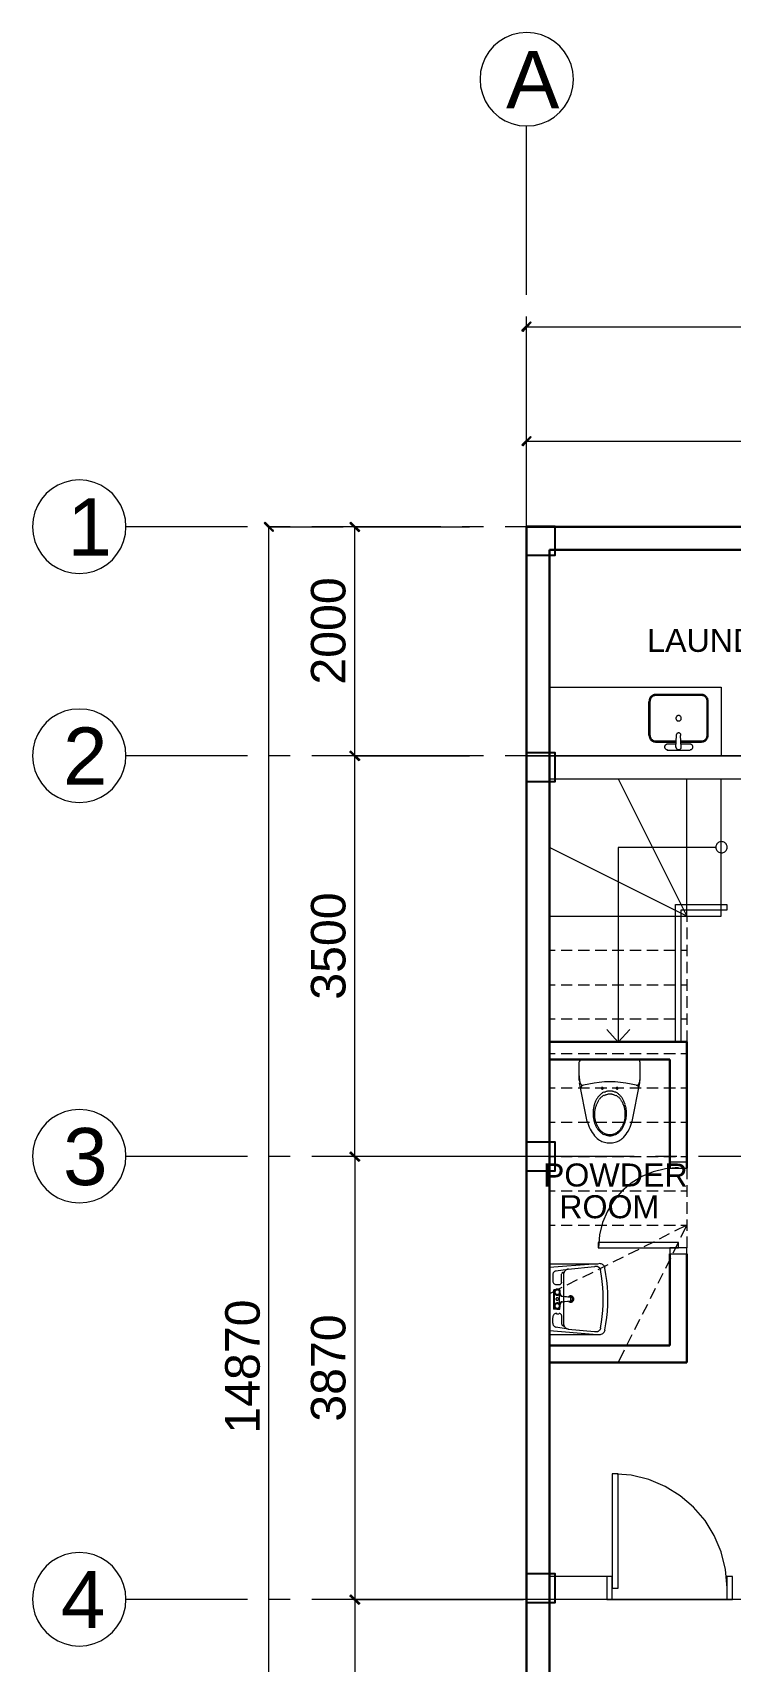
# Model space of a CAD drawing. Header units: millimetres. Extents: x -5837 to 14055, y -7034 to 19184.
# Drawn here: x -4314 to 1781, y 4960 to 19184 of the extents above; entities that cross this region are included whole.
import ezdxf

# ---------------------------------------------------------------- set-up
doc = ezdxf.new("R2010")
doc.units = ezdxf.units.MM
for name, color, linetype in [('ARCH-FILL', 8, 'Continuous'), ('ARCH-LINES', 7, 'Continuous'), ('ARCH-TEXT', 7, 'Continuous'), ('COLUMN', 1, 'Continuous')]:
    doc.layers.add(name, color=color, linetype=linetype)
doc.styles.add('Arial', font='arial.ttf')

msp = doc.modelspace()

# ---------------------------------------------------------------- hatches: boundary and pattern name
at = {"layer": 'ARCH-FILL', "true_color": 0x767676}
h = msp.add_hatch(color=7, dxfattribs=at)
h.dxf.hatch_style = 1
h.paths.add_polyline_path([(41, 16651), (35, 16658), (-32, 16575), (41, 16651), (-32, 16575), (-41, 16585), (35, 16658)])
h = msp.add_hatch(color=7, dxfattribs=at)
h.dxf.hatch_style = 1
h.paths.add_polyline_path([(41, 15652), (35, 15658), (-32, 15575), (41, 15652), (-32, 15575), (-41, 15585), (35, 15658)])
h = msp.add_hatch(color=7, dxfattribs=at)
h.dxf.hatch_style = 1
h.paths.add_polyline_path([(-2216, 14826), (-2209, 14833), (-2292, 14899), (-2216, 14826), (-2292, 14899), (-2282, 14909), (-2209, 14833)])
h = msp.add_hatch(color=7, dxfattribs=at)
h.dxf.hatch_style = 1
h.paths.add_polyline_path([(-1466, 14826), (-1457, 14833), (-1543, 14899), (-1466, 14826), (-1543, 14899), (-1533, 14909), (-1457, 14833)])
h = msp.add_hatch(color=7, dxfattribs=at)
h.dxf.hatch_style = 1
h.paths.add_polyline_path([(-1466, 12827), (-1457, 12833), (-1543, 12903), (-1466, 12827), (-1543, 12903), (-1533, 12909), (-1457, 12833)])
h = msp.add_hatch(color=7, dxfattribs=at)
h.dxf.hatch_style = 1
h.paths.add_polyline_path([(-1533, 12909), (-1543, 12903), (-1457, 12833), (-1533, 12909), (-1457, 12833), (-1466, 12827), (-1543, 12903)])
h = msp.add_hatch(color=7, dxfattribs=at)
h.dxf.hatch_style = 1
h.paths.add_polyline_path([(-1533, 9411), (-1543, 9402), (-1457, 9335), (-1533, 9411), (-1457, 9335), (-1466, 9329), (-1543, 9402)])
h = msp.add_hatch(color=7, dxfattribs=at)
h.dxf.hatch_style = 1
h.paths.add_polyline_path([(-1466, 9329), (-1457, 9335), (-1543, 9402), (-1466, 9329), (-1543, 9402), (-1533, 9411), (-1457, 9335)])
h = msp.add_hatch(color=7, dxfattribs=at)
h.dxf.hatch_style = 1
h.paths.add_polyline_path([(-1533, 5542), (-1543, 5532), (-1457, 5466), (-1533, 5542), (-1457, 5466), (-1466, 5459), (-1543, 5532)])
h = msp.add_hatch(color=7, dxfattribs=at)
h.dxf.hatch_style = 1
h.paths.add_polyline_path([(-1466, 5459), (-1457, 5466), (-1543, 5532), (-1466, 5459), (-1543, 5532), (-1533, 5542), (-1457, 5466)])

# ---------------------------------------------------------------- linework, layer by layer
at = {"layer": 'ARCH-LINES', "lineweight": 5}
for points in [[(2, 19184), (-65, 19179), (-127, 19164), (-186, 19139), (-239, 19106), (-287, 19065), (-328, 19017), (-361, 18964), (-385, 18905), (-401, 18843), (-406, 18776)], [(409, 18776), (404, 18843), (389, 18905), (364, 18964), (331, 19017), (290, 19065), (242, 19106), (189, 19139), (131, 19164), (68, 19179), (2, 19184)], [(-406, 18776), (-401, 18710), (-385, 18648), (-361, 18589), (-328, 18536), (-287, 18488), (-239, 18447), (-186, 18414), (-127, 18389), (-65, 18374), (2, 18369)], [(2, 18369), (68, 18374), (131, 18389), (189, 18414), (242, 18447), (290, 18488), (331, 18536), (364, 18589), (389, 18648), (404, 18710), (409, 18776)], [(0, 17839), (0, 18365)], [(0, 16893), (0, 18035)], [(0, 16518), (0, 16705)], [(0, 15204), (0, 16328)], [(-3906, 15277), (-3972, 15272), (-4035, 15256), (-4093, 15231), (-4147, 15198), (-4194, 15158), (-4235, 15110), (-4268, 15057), (-4293, 14998), (-4308, 14935), (-4314, 14869)], [(-3498, 14869), (-3503, 14935), (-3519, 14998), (-3543, 15057), (-3577, 15110), (-3617, 15158), (-3665, 15198), (-3718, 15231), (-3777, 15256), (-3840, 15272), (-3906, 15277)], [(0, 14829), (0, 15017)], [(-4314, 14869), (-4308, 14803), (-4293, 14740), (-4268, 14682), (-4235, 14628), (-4194, 14581), (-4147, 14540), (-4093, 14507), (-4035, 14482), (-3972, 14467), (-3906, 14461)], [(-3906, 14461), (-3840, 14467), (-3777, 14482), (-3718, 14507), (-3665, 14540), (-3617, 14581), (-3577, 14628), (-3543, 14682), (-3519, 14740), (-3503, 14803), (-3498, 14869)], [(-2971, 14868), (-3501, 14868)], [(-2438, 14868), (-3501, 14868)], [(-2063, 14868), (-2250, 14868)], [(-749, 14868), (-1876, 14868)], [(-375, 14868), (-562, 14868)], [(940, 14868), (-187, 14868)], [(1314, 14868), (1127, 14868)], [(2625, 14868), (1501, 14868)], [(0, 13519), (0, 14642)], [(-3906, 13277), (-3972, 13272), (-4035, 13257), (-4093, 13232), (-4147, 13199), (-4194, 13158), (-4235, 13110), (-4268, 13057), (-4293, 12998), (-4308, 12936), (-4314, 12869)], [(-3498, 12869), (-3503, 12936), (-3519, 12998), (-3543, 13057), (-3577, 13110), (-3617, 13158), (-3665, 13199), (-3718, 13232), (-3777, 13257), (-3840, 13272), (-3906, 13277)], [(0, 13141), (0, 13331)], [(0, 11830), (0, 12954)], [(-4314, 12869), (-4308, 12803), (-4293, 12741), (-4268, 12682), (-4235, 12629), (-4194, 12581), (-4147, 12540), (-4093, 12507), (-4035, 12482), (-3972, 12467), (-3906, 12462)], [(-3906, 12462), (-3840, 12467), (-3777, 12482), (-3718, 12507), (-3665, 12540), (-3617, 12581), (-3577, 12629), (-3543, 12682), (-3519, 12741), (-3503, 12803), (-3498, 12869)], [(-2438, 12868), (-3501, 12868)], [(-2971, 12868), (-3501, 12868)], [(-2063, 12868), (-2250, 12868)], [(-749, 12868), (-1876, 12868)], [(-375, 12868), (-562, 12868)], [(940, 12868), (-187, 12868)], [(0, 5501), (0, 12868), (5152, 12868), (5152, 5501), (0, 5501)], [(200, 12868), (3003, 12868)], [(1314, 12868), (1127, 12868)], [(2625, 12868), (1501, 12868)], [(200, 12668), (3003, 12668)], [(1651, 12068), (800, 12068)], [(800, 12068), (800, 10370)], [(0, 11455), (0, 11643)], [(0, 10144), (0, 11268)], [(0, 9767), (0, 9957)], [(-3906, 9779), (-3972, 9774), (-4035, 9759), (-4093, 9734), (-4147, 9701), (-4194, 9660), (-4235, 9612), (-4268, 9559), (-4293, 9500), (-4308, 9438), (-4314, 9372)], [(-3498, 9372), (-3503, 9438), (-3519, 9500), (-3543, 9559), (-3577, 9612), (-3617, 9660), (-3665, 9701), (-3718, 9734), (-3777, 9759), (-3840, 9774), (-3906, 9779)], [(0, 8456), (0, 9579)], [(-4314, 9372), (-4308, 9305), (-4293, 9243), (-4268, 9184), (-4235, 9131), (-4194, 9083), (-4147, 9042), (-4093, 9009), (-4035, 8984), (-3972, 8969), (-3906, 8964)], [(-3906, 8964), (-3840, 8969), (-3777, 8984), (-3718, 9009), (-3665, 9042), (-3617, 9083), (-3577, 9131), (-3543, 9184), (-3519, 9243), (-3503, 9305), (-3498, 9372)], [(-2438, 9370), (-3501, 9370)], [(-2971, 9370), (-3501, 9370)], [(-2063, 9370), (-2250, 9370)], [(-749, 9370), (-1876, 9370)], [(-375, 9370), (-562, 9370)], [(940, 9370), (-187, 9370)], [(1314, 9370), (1127, 9370)], [(2625, 9370), (1501, 9370)], [(0, 8081), (0, 8269)], [(0, 6770), (0, 7894)], [(0, 6393), (0, 6583)], [(0, 5082), (0, 6205)], [(-3906, 5910), (-3972, 5905), (-4035, 5889), (-4093, 5865), (-4147, 5832), (-4194, 5791), (-4235, 5743), (-4268, 5690), (-4293, 5631), (-4308, 5568), (-4314, 5502)], [(-3498, 5502), (-3503, 5568), (-3519, 5631), (-3543, 5690), (-3577, 5743), (-3617, 5791), (-3665, 5832), (-3718, 5865), (-3777, 5889), (-3840, 5905), (-3906, 5910)], [(701, 5701), (200, 5701)], [(-4314, 5502), (-4308, 5436), (-4293, 5373), (-4268, 5315), (-4235, 5261), (-4194, 5214), (-4147, 5173), (-4093, 5140), (-4035, 5115), (-3972, 5100), (-3906, 5094)], [(-3906, 5094), (-3840, 5100), (-3777, 5115), (-3718, 5140), (-3665, 5173), (-3617, 5214), (-3577, 5261), (-3543, 5315), (-3519, 5373), (-3503, 5436), (-3498, 5502)], [(-2438, 5501), (-3501, 5501)], [(-2971, 5501), (-3501, 5501)], [(-2063, 5501), (-2250, 5501)], [(-749, 5501), (-1876, 5501)], [(-375, 5501), (-562, 5501)], [(940, 5501), (-187, 5501)], [(701, 5501), (200, 5501)], [(749, 5501), (1749, 5501)], [(1314, 5501), (1127, 5501)], [(2625, 5501), (1501, 5501)]]:
    msp.add_lwpolyline(points, dxfattribs=at)
at = {"layer": 'ARCH-LINES', "lineweight": 5, "true_color": 0x767676}
for points in [[(-41, 16585), (35, 16658)], [(35, 16658), (-32, 16575)], [(35, 16658), (-32, 16575)], [(-32, 16575), (41, 16651)], [(41, 16651), (35, 16658)], [(-32, 16575), (-41, 16585)], [(0, 15693), (0, 16616)], [(0, 16616), (10300, 16616)], [(-41, 15585), (35, 15658)], [(35, 15658), (-32, 15575)], [(35, 15658), (-32, 15575)], [(-32, 15575), (41, 15652)], [(41, 15652), (35, 15658)], [(-32, 15575), (-41, 15585)], [(0, 14893), (0, 15617)], [(0, 15617), (5152, 15617)], [(-2292, 14899), (-2282, 14909)], [(-2209, 14833), (-2292, 14899)], [(-2292, 14899), (-2216, 14826)], [(-2209, 14833), (-2292, 14899)], [(-2282, 14909), (-2209, 14833)], [(-2250, 0), (-2250, 14868)], [(-2250, 14868), (-1600, 14868)], [(-2216, 14826), (-2209, 14833)], [(-1543, 14899), (-1533, 14909)], [(-1457, 14833), (-1543, 14899)], [(-1543, 14899), (-1466, 14826)], [(-1457, 14833), (-1543, 14899)], [(-1533, 14909), (-1457, 14833)], [(-1498, 12868), (-1498, 14868)], [(-1498, 14868), (-498, 14868)], [(-1466, 14826), (-1457, 14833)], [(-1543, 12903), (-1533, 12909)], [(-1533, 12909), (-1543, 12903)], [(-1457, 12833), (-1543, 12903)], [(-1543, 12903), (-1466, 12827)], [(-1457, 12833), (-1543, 12903)], [(-1543, 12903), (-1457, 12833)], [(-1543, 12903), (-1457, 12833)], [(-1466, 12827), (-1543, 12903)], [(-1533, 12909), (-1457, 12833)], [(-1457, 12833), (-1533, 12909)], [(-1498, 9370), (-1498, 12868)], [(-1498, 12868), (-498, 12868)], [(-498, 12868), (-1498, 12868)], [(-1466, 12827), (-1457, 12833)], [(-1457, 12833), (-1466, 12827)], [(-1533, 9411), (-1543, 9402)], [(-1543, 9402), (-1533, 9411)], [(-1543, 9402), (-1457, 9335)], [(-1543, 9402), (-1457, 9335)], [(-1466, 9329), (-1543, 9402)], [(-1457, 9335), (-1543, 9402)], [(-1543, 9402), (-1466, 9329)], [(-1457, 9335), (-1543, 9402)], [(-1457, 9335), (-1533, 9411)], [(-1533, 9411), (-1457, 9335)], [(-25, 9370), (-1498, 9370)], [(-25, 9370), (-1498, 9370)], [(-1498, 9370), (-1498, 5501)], [(-1457, 9335), (-1466, 9329)], [(-1466, 9329), (-1457, 9335)], [(-1533, 5542), (-1543, 5532)], [(-1543, 5532), (-1533, 5542)], [(-1543, 5532), (-1457, 5466)], [(-1543, 5532), (-1457, 5466)], [(-1466, 5459), (-1543, 5532)], [(-1457, 5466), (-1543, 5532)], [(-1543, 5532), (-1466, 5459)], [(-1457, 5466), (-1543, 5532)], [(-1457, 5466), (-1533, 5542)], [(-1533, 5542), (-1457, 5466)], [(-1498, 5501), (-25, 5501)], [(-25, 5501), (-1498, 5501)], [(-1498, 5501), (-1498, 3000)], [(-1457, 5466), (-1466, 5459)], [(-1466, 5459), (-1457, 5466)]]:
    msp.add_lwpolyline(points, dxfattribs=at)
at = {"layer": 'ARCH-LINES', "lineweight": 18}
for points in [[(0, 13058), (0, 14868)], [(0, 14868), (774, 14868)], [(1025, 14868), (1276, 14868)], [(1527, 14868), (1774, 14868)], [(200, 13468), (1701, 13468), (1701, 12868), (200, 12868), (200, 13468)], [(0, 12557), (0, 12808)], [(0, 12058), (0, 12309)], [(1703, 12119), (1695, 12118), (1687, 12116), (1680, 12113), (1674, 12109), (1668, 12104), (1663, 12099), (1659, 12092), (1656, 12085), (1654, 12078), (1654, 12070)], [(1752, 12070), (1751, 12078), (1750, 12085), (1747, 12092), (1743, 12099), (1738, 12104), (1732, 12109), (1726, 12113), (1718, 12116), (1711, 12118), (1703, 12119)], [(1654, 12070), (1654, 12062), (1656, 12054), (1659, 12047), (1663, 12041), (1668, 12035), (1674, 12030), (1680, 12026), (1687, 12023), (1695, 12021), (1703, 12020)], [(1703, 12020), (1711, 12021), (1718, 12023), (1726, 12026), (1732, 12030), (1738, 12035), (1743, 12041), (1747, 12047), (1750, 12054), (1751, 12062), (1752, 12070)], [(0, 10557), (0, 11808)], [(1301, 10370), (1301, 11570)], [(1301, 11570), (1749, 11570)], [(1749, 11570), (1749, 11519)], [(1749, 11519), (1349, 11519)], [(1349, 11519), (1349, 10370)], [(800, 10367), (701, 10478)], [(901, 10478), (800, 10367)], [(0, 10059), (0, 10310)], [(0, 9557), (0, 9808)], [(0, 8059), (0, 9310)], [(1400, 9319), (1251, 9319), (1251, 9268), (1400, 9268), (1400, 9319)], [(1327, 8618), (625, 8618), (625, 8570), (1327, 8570), (1327, 8618)], [(1400, 8570), (1251, 8570), (1251, 8519), (1400, 8519), (1400, 8570)], [(0, 7561), (0, 7808)], [(0, 7059), (0, 7310)], [(0, 5561), (0, 6808)], [(800, 6599), (749, 6599), (749, 5599), (800, 5599), (800, 6599)], [(749, 5501), (749, 5701), (701, 5701), (701, 5501), (749, 5501)], [(1800, 5501), (1800, 5701), (1749, 5701), (1749, 5501), (1800, 5501)], [(0, 5060), (0, 5310)]]:
    msp.add_lwpolyline(points, dxfattribs=at)
at = {"layer": 'ARCH-LINES', "lineweight": 30}
for points in [[(0, 14868), (0, 0), (10300, 0), (10300, 14868), (0, 14868)], [(200, 0), (200, 14668)], [(200, 14668), (5050, 14668)], [(1400, 10370), (200, 10370)], [(1400, 9268), (1400, 10370)], [(1251, 10217), (200, 10217)], [(1251, 9265), (1251, 10217)], [(1251, 7719), (1251, 8519)], [(1400, 7570), (1400, 8519)], [(1251, 7719), (200, 7719)], [(200, 7570), (1400, 7570)]]:
    msp.add_lwpolyline(points, dxfattribs=at)
at = {"layer": 'ARCH-LINES', "lineweight": 9}
for points in [[(1087, 13387), (1084, 13384), (1081, 13380), (1078, 13376), (1076, 13372), (1074, 13368), (1073, 13364), (1071, 13359), (1070, 13355), (1070, 13350), (1070, 13346)], [(1094, 13380), (1091, 13377), (1089, 13374), (1086, 13371), (1085, 13368), (1083, 13364), (1082, 13361), (1081, 13357), (1080, 13353), (1079, 13349), (1079, 13346)], [(1128, 13404), (1124, 13404), (1119, 13404), (1115, 13403), (1110, 13401), (1106, 13400), (1102, 13398), (1098, 13396), (1094, 13393), (1090, 13390), (1087, 13387)], [(1128, 13395), (1125, 13395), (1121, 13394), (1117, 13393), (1113, 13392), (1110, 13391), (1106, 13389), (1103, 13388), (1100, 13385), (1096, 13383), (1094, 13380)], [(1527, 13404), (1127, 13404)], [(1527, 13395), (1127, 13395)], [(1570, 13387), (1566, 13390), (1563, 13393), (1559, 13396), (1555, 13398), (1551, 13400), (1547, 13401), (1542, 13403), (1538, 13404), (1533, 13404), (1528, 13404)], [(1563, 13380), (1560, 13383), (1557, 13385), (1554, 13388), (1551, 13389), (1547, 13391), (1544, 13392), (1540, 13393), (1536, 13394), (1532, 13395), (1528, 13395)], [(1578, 13346), (1577, 13349), (1577, 13353), (1576, 13357), (1575, 13361), (1574, 13364), (1572, 13368), (1570, 13371), (1568, 13374), (1566, 13377), (1563, 13380)], [(1587, 13346), (1587, 13350), (1586, 13355), (1585, 13359), (1584, 13364), (1583, 13368), (1581, 13372), (1578, 13376), (1576, 13380), (1573, 13384), (1570, 13387)], [(1067, 13046), (1067, 13344)], [(1076, 13344), (1076, 13046)], [(1578, 13046), (1578, 13344)], [(1587, 13046), (1587, 13344)], [(1328, 13220), (1325, 13220), (1321, 13219), (1317, 13218), (1314, 13216), (1312, 13213), (1309, 13210), (1307, 13207), (1306, 13204), (1305, 13200), (1305, 13196)], [(1305, 13196), (1305, 13193), (1306, 13189), (1307, 13185), (1309, 13182), (1312, 13180), (1314, 13177), (1317, 13175), (1321, 13174), (1325, 13173), (1328, 13173)], [(1352, 13196), (1352, 13200), (1351, 13204), (1350, 13207), (1348, 13210), (1345, 13213), (1342, 13216), (1339, 13218), (1336, 13219), (1332, 13220), (1328, 13220)], [(1328, 13173), (1332, 13173), (1336, 13174), (1339, 13175), (1342, 13177), (1345, 13180), (1348, 13182), (1350, 13185), (1351, 13189), (1352, 13193), (1352, 13196)], [(1070, 13047), (1070, 13043), (1070, 13038), (1071, 13033), (1073, 13029), (1074, 13025), (1076, 13021), (1078, 13017), (1081, 13013), (1084, 13009), (1087, 13006)], [(1079, 13047), (1079, 13043), (1080, 13039), (1081, 13036), (1082, 13032), (1083, 13028), (1085, 13025), (1086, 13022), (1089, 13018), (1091, 13015), (1094, 13012)], [(1087, 13006), (1090, 13003), (1094, 13000), (1098, 12997), (1102, 12995), (1106, 12993), (1110, 12991), (1115, 12990), (1119, 12989), (1124, 12989), (1128, 12988)], [(1094, 13012), (1096, 13010), (1100, 13007), (1103, 13005), (1106, 13003), (1110, 13002), (1113, 13000), (1117, 12999), (1121, 12999), (1125, 12998), (1128, 12998)], [(1305, 12995), (1127, 12995)], [(1305, 12985), (1127, 12985)], [(1230, 12969), (1226, 12969), (1222, 12968), (1219, 12967), (1216, 12965), (1213, 12962), (1211, 12960), (1209, 12957), (1207, 12953), (1206, 12949), (1206, 12946)], [(1206, 12946), (1206, 12942), (1207, 12938), (1209, 12935), (1211, 12932), (1213, 12929), (1216, 12926), (1219, 12924), (1222, 12923), (1226, 12922), (1230, 12922)], [(1305, 12969), (1228, 12969)], [(1308, 13046), (1301, 12944)], [(1305, 12946), (1305, 12942), (1306, 12938), (1307, 12935), (1309, 12932), (1312, 12929), (1314, 12926), (1317, 12924), (1321, 12923), (1325, 12922), (1328, 12922)], [(1328, 13068), (1325, 13068), (1322, 13067), (1319, 13066), (1316, 13064), (1314, 13062), (1312, 13059), (1310, 13057), (1309, 13054), (1308, 13051), (1308, 13047)], [(1349, 13047), (1349, 13051), (1348, 13054), (1347, 13057), (1345, 13059), (1343, 13062), (1341, 13064), (1338, 13066), (1335, 13067), (1332, 13068), (1328, 13068)], [(1328, 12922), (1332, 12922), (1336, 12923), (1339, 12924), (1342, 12926), (1345, 12929), (1348, 12932), (1350, 12935), (1351, 12938), (1352, 12942), (1352, 12946)], [(1352, 12944), (1346, 13046)], [(1527, 12995), (1349, 12995)], [(1527, 12985), (1349, 12985)], [(1428, 12969), (1352, 12969)], [(1454, 12946), (1453, 12949), (1453, 12953), (1451, 12957), (1449, 12960), (1447, 12962), (1444, 12965), (1441, 12967), (1437, 12968), (1434, 12969), (1430, 12969)], [(1430, 12922), (1434, 12922), (1437, 12923), (1441, 12924), (1444, 12926), (1447, 12929), (1449, 12932), (1451, 12935), (1453, 12938), (1453, 12942), (1454, 12946)], [(1528, 12998), (1532, 12998), (1536, 12999), (1540, 12999), (1544, 13000), (1547, 13002), (1551, 13003), (1554, 13005), (1557, 13007), (1560, 13010), (1563, 13012)], [(1528, 12988), (1533, 12989), (1538, 12989), (1542, 12990), (1547, 12991), (1551, 12993), (1555, 12995), (1559, 12997), (1563, 13000), (1566, 13003), (1570, 13006)], [(1563, 13012), (1566, 13015), (1568, 13018), (1570, 13022), (1572, 13025), (1574, 13028), (1575, 13032), (1576, 13036), (1577, 13039), (1577, 13043), (1578, 13047)], [(1570, 13006), (1573, 13009), (1576, 13013), (1578, 13017), (1581, 13021), (1583, 13025), (1584, 13029), (1585, 13033), (1586, 13038), (1587, 13043), (1587, 13047)], [(1228, 12919), (1428, 12919)], [(800, 12668), (1400, 11468)], [(1400, 11468), (1400, 12668)], [(1701, 11468), (1701, 12668)], [(1400, 11468), (200, 12068)], [(200, 11468), (1400, 11468)], [(1400, 11468), (1400, 11417)], [(1400, 11468), (1701, 11468)], [(1400, 11370), (1400, 11268)], [(200, 11170), (251, 11170)], [(302, 11170), (400, 11170)], [(451, 11170), (549, 11170)], [(600, 11170), (701, 11170)], [(749, 11170), (851, 11170)], [(901, 11170), (1000, 11170)], [(1051, 11170), (1149, 11170)], [(1200, 11170), (1301, 11170)], [(1349, 11170), (1400, 11170)], [(1400, 11217), (1400, 11119)], [(1400, 11068), (1400, 10970)], [(200, 10868), (251, 10868)], [(302, 10868), (400, 10868)], [(451, 10868), (549, 10868)], [(600, 10868), (701, 10868)], [(749, 10868), (851, 10868)], [(901, 10868), (1000, 10868)], [(1051, 10868), (1149, 10868)], [(1200, 10868), (1301, 10868)], [(1349, 10868), (1400, 10868)], [(1400, 10919), (1400, 10817)], [(1400, 10770), (1400, 10668)], [(200, 10570), (251, 10570)], [(302, 10570), (400, 10570)], [(451, 10570), (549, 10570)], [(600, 10570), (701, 10570)], [(749, 10570), (851, 10570)], [(901, 10570), (1000, 10570)], [(1051, 10570), (1149, 10570)], [(1200, 10570), (1301, 10570)], [(1349, 10570), (1400, 10570)], [(1400, 10617), (1400, 10519)], [(1400, 10468), (1400, 10370)], [(200, 10268), (251, 10268)], [(302, 10268), (400, 10268)], [(451, 10268), (549, 10268)], [(600, 10268), (701, 10268)], [(749, 10268), (851, 10268)], [(901, 10268), (1000, 10268)], [(1051, 10268), (1149, 10268)], [(1200, 10268), (1301, 10268)], [(1349, 10268), (1400, 10268)], [(1400, 10319), (1400, 10217)], [(1400, 10170), (1400, 10068)], [(200, 9970), (251, 9970)], [(302, 9970), (400, 9970)], [(451, 9970), (549, 9970)], [(600, 9970), (701, 9970)], [(749, 9970), (851, 9970)], [(901, 9970), (1000, 9970)], [(1051, 9970), (1149, 9970)], [(1200, 9970), (1301, 9970)], [(1349, 9970), (1400, 9970)], [(1400, 10018), (1400, 9919)], [(1400, 9868), (1400, 9770)], [(1400, 9719), (1400, 9618)], [(200, 9668), (251, 9668)], [(302, 9668), (400, 9668)], [(451, 9668), (549, 9668)], [(600, 9668), (701, 9668)], [(749, 9668), (851, 9668)], [(901, 9668), (1000, 9668)], [(1051, 9668), (1149, 9668)], [(1200, 9668), (1301, 9668)], [(1349, 9668), (1400, 9668)], [(1400, 9570), (1400, 9468)], [(1400, 9418), (1400, 9319)], [(200, 9370), (251, 9370)], [(302, 9370), (400, 9370)], [(451, 9370), (549, 9370)], [(600, 9370), (701, 9370)], [(1328, 9272), (1215, 9262), (1107, 9236), (1007, 9193), (915, 9137), (833, 9067), (764, 8985), (707, 8893), (664, 8793), (638, 8685), (628, 8572)], [(749, 9370), (851, 9370)], [(901, 9370), (1000, 9370)], [(1051, 9370), (1149, 9370)], [(1200, 9370), (1301, 9370)], [(1349, 9370), (1400, 9370)], [(1400, 9268), (1400, 9170)], [(1400, 9119), (1400, 9018)], [(200, 9068), (251, 9068)], [(302, 9068), (400, 9068)], [(451, 9068), (549, 9068)], [(600, 9068), (701, 9068)], [(749, 9068), (851, 9068)], [(901, 9068), (1000, 9068)], [(1051, 9068), (1149, 9068)], [(1200, 9068), (1301, 9068)], [(1349, 9068), (1400, 9068)], [(1400, 8970), (1400, 8868)], [(200, 8770), (251, 8770)], [(302, 8770), (400, 8770)], [(451, 8770), (549, 8770)], [(600, 8770), (701, 8770)], [(749, 8770), (851, 8770)], [(901, 8770), (1000, 8770)], [(1051, 8770), (1149, 8770)], [(1247, 8694), (1159, 8646)], [(1200, 8770), (1301, 8770)], [(1400, 8770), (1292, 8716)], [(1400, 8770), (1346, 8662)], [(1349, 8770), (1400, 8770)], [(1400, 8818), (1400, 8719)], [(981, 8557), (889, 8513)], [(1114, 8624), (1025, 8580)], [(1324, 8615), (1279, 8526)], [(1400, 8669), (1400, 8570)], [(711, 8424), (622, 8380)], [(844, 8491), (755, 8446)], [(1257, 8481), (1213, 8392)], [(1400, 8519), (1400, 8418)], [(441, 8291), (352, 8246)], [(578, 8357), (489, 8313)], [(1190, 8348), (1146, 8259)], [(1400, 8370), (1400, 8269)], [(308, 8224), (200, 8170)], [(1124, 8215), (1079, 8126)], [(1400, 8218), (1400, 8119)], [(1057, 8078), (1009, 7989)], [(1400, 8069), (1400, 7970)], [(987, 7945), (943, 7856)], [(1400, 7919), (1400, 7869)], [(920, 7811), (876, 7723)], [(854, 7678), (800, 7570)], [(1752, 5601), (1739, 5763), (1701, 5916), (1640, 6059), (1559, 6190), (1459, 6307), (1342, 6406), (1211, 6488), (1067, 6548), (913, 6586), (751, 6599)]]:
    msp.add_lwpolyline(points, dxfattribs=at)
at = {"layer": 'ARCH-LINES', "lineweight": 5, "true_color": 0x989898}
for points in [[(460, 10033), (460, 10195)], [(487, 10221), (483, 10220), (480, 10219), (476, 10218), (473, 10216), (470, 10214), (468, 10211), (466, 10208), (465, 10204), (464, 10201), (463, 10197)], [(486, 10217), (965, 10217)], [(990, 10197), (990, 10201), (989, 10204), (988, 10208), (986, 10211), (983, 10214), (981, 10216), (977, 10218), (974, 10219), (970, 10220), (967, 10221)], [(990, 10195), (990, 10033)], [(460, 10073), (460, 10066), (461, 10059), (461, 10052), (462, 10045), (463, 10038), (464, 10031), (465, 10025), (467, 10018), (469, 10011), (471, 10004)], [(463, 10035), (463, 10033), (464, 10031), (464, 10028), (464, 10026), (464, 10024), (464, 10022), (465, 10020), (465, 10018), (465, 10016), (466, 10013)], [(530, 9675), (463, 10011)], [(471, 10006), (472, 10003), (474, 10001), (476, 9998), (478, 9996), (480, 9995), (483, 9993), (486, 9993), (489, 9992), (492, 9992), (495, 9993)], [(488, 9990), (486, 9989), (484, 9987), (482, 9986), (480, 9983), (479, 9981), (477, 9979), (477, 9976), (476, 9973), (476, 9971), (476, 9968)], [(959, 9992), (913, 10002), (867, 10010), (821, 10016), (775, 10020), (728, 10021), (682, 10020), (636, 10016), (590, 10010), (544, 10002), (498, 9992)], [(662, 9973), (661, 9973), (659, 9973), (658, 9972), (657, 9972), (656, 9971), (655, 9970), (655, 9969), (654, 9968), (654, 9966), (654, 9965)], [(654, 9965), (654, 9964), (654, 9963), (655, 9961), (655, 9960), (656, 9960), (657, 9959), (658, 9958), (659, 9958), (661, 9957), (662, 9957)], [(670, 9965), (670, 9966), (669, 9968), (669, 9969), (668, 9970), (667, 9971), (666, 9972), (665, 9972), (664, 9973), (663, 9973), (662, 9973)], [(662, 9957), (663, 9957), (664, 9958), (665, 9958), (666, 9959), (667, 9960), (668, 9960), (669, 9961), (669, 9963), (670, 9964), (670, 9965)], [(792, 9973), (791, 9973), (789, 9973), (788, 9972), (787, 9972), (786, 9971), (786, 9970), (785, 9969), (784, 9968), (784, 9966), (784, 9965)], [(784, 9965), (784, 9964), (784, 9963), (785, 9961), (786, 9960), (786, 9960), (787, 9959), (788, 9958), (789, 9958), (791, 9957), (792, 9957)], [(800, 9965), (800, 9966), (799, 9968), (799, 9969), (798, 9970), (798, 9971), (797, 9972), (796, 9972), (794, 9973), (793, 9973), (792, 9973)], [(792, 9957), (793, 9957), (794, 9958), (796, 9958), (797, 9959), (798, 9960), (798, 9960), (799, 9961), (799, 9963), (800, 9964), (800, 9965)], [(987, 10011), (920, 9675)], [(958, 9993), (961, 9992), (965, 9992), (968, 9993), (970, 9993), (973, 9995), (976, 9996), (978, 9998), (980, 10001), (982, 10003), (983, 10006)], [(977, 9968), (978, 9971), (978, 9973), (977, 9976), (976, 9979), (975, 9981), (974, 9983), (972, 9986), (970, 9987), (968, 9989), (965, 9990)], [(983, 10004), (985, 10011), (987, 10018), (989, 10025), (990, 10031), (991, 10038), (992, 10045), (993, 10052), (993, 10059), (993, 10066), (993, 10073)], [(988, 10013), (988, 10016), (989, 10018), (989, 10020), (989, 10022), (990, 10024), (990, 10026), (990, 10028), (990, 10031), (990, 10033), (990, 10035)], [(592, 9824), (590, 9817), (588, 9809), (587, 9801), (585, 9793), (584, 9786), (583, 9778), (582, 9770), (581, 9762), (581, 9754), (581, 9746)], [(624, 9886), (620, 9881), (616, 9875), (612, 9869), (609, 9863), (606, 9857), (603, 9851), (600, 9844), (597, 9838), (595, 9831), (593, 9825)], [(633, 9862), (630, 9857), (626, 9852), (623, 9847), (620, 9841), (617, 9836), (614, 9830), (611, 9824), (609, 9819), (607, 9813), (605, 9807)], [(673, 9931), (668, 9927), (662, 9924), (657, 9920), (651, 9916), (646, 9911), (642, 9907), (637, 9902), (632, 9897), (628, 9892), (624, 9887)], [(678, 9904), (672, 9901), (667, 9898), (662, 9894), (657, 9891), (653, 9887), (648, 9883), (644, 9879), (640, 9874), (636, 9869), (632, 9865)], [(728, 9941), (723, 9941), (718, 9941), (712, 9940), (707, 9939), (701, 9938), (696, 9936), (691, 9935), (686, 9932), (681, 9930), (676, 9928)], [(728, 9913), (723, 9913), (718, 9912), (713, 9912), (708, 9911), (703, 9910), (698, 9908), (693, 9907), (688, 9905), (683, 9903), (679, 9900)], [(781, 9928), (776, 9930), (771, 9932), (766, 9935), (761, 9936), (755, 9938), (750, 9939), (745, 9940), (739, 9941), (734, 9941), (728, 9941)], [(778, 9900), (774, 9903), (769, 9905), (764, 9907), (759, 9908), (754, 9910), (749, 9911), (744, 9912), (739, 9912), (734, 9913), (728, 9913)], [(825, 9865), (821, 9869), (817, 9874), (813, 9879), (809, 9883), (804, 9887), (799, 9891), (795, 9894), (790, 9898), (784, 9901), (779, 9904)], [(830, 9887), (826, 9892), (821, 9897), (817, 9902), (812, 9907), (807, 9911), (802, 9916), (797, 9920), (792, 9924), (786, 9927), (780, 9931)], [(852, 9807), (850, 9813), (848, 9819), (845, 9824), (843, 9830), (840, 9836), (837, 9841), (834, 9847), (831, 9852), (827, 9857), (824, 9862)], [(861, 9825), (859, 9831), (856, 9838), (854, 9844), (851, 9851), (848, 9857), (845, 9863), (841, 9869), (838, 9875), (834, 9881), (830, 9886)], [(873, 9746), (873, 9754), (872, 9762), (872, 9770), (871, 9778), (870, 9786), (869, 9793), (867, 9801), (865, 9809), (863, 9817), (861, 9824)], [(533, 9676), (537, 9659), (542, 9642), (548, 9625), (556, 9609), (564, 9593), (573, 9578), (584, 9563), (595, 9549), (607, 9536), (620, 9523)], [(581, 9746), (581, 9738), (581, 9730), (582, 9722), (583, 9715), (584, 9707), (585, 9699), (587, 9691), (588, 9683), (590, 9676), (592, 9668)], [(604, 9807), (602, 9800), (600, 9793), (599, 9786), (597, 9779), (596, 9772), (595, 9765), (595, 9758), (594, 9751), (594, 9744), (594, 9737)], [(594, 9737), (594, 9729), (594, 9722), (595, 9715), (595, 9708), (596, 9701), (597, 9694), (599, 9687), (600, 9680), (602, 9673), (604, 9666)], [(834, 9523), (847, 9536), (859, 9549), (870, 9563), (880, 9578), (890, 9593), (898, 9609), (905, 9625), (912, 9642), (917, 9659), (921, 9676)], [(863, 9737), (863, 9744), (863, 9751), (862, 9758), (862, 9765), (861, 9772), (859, 9779), (858, 9786), (857, 9793), (855, 9800), (853, 9807)], [(853, 9666), (855, 9673), (857, 9680), (858, 9687), (859, 9694), (861, 9701), (862, 9708), (862, 9715), (863, 9722), (863, 9729), (863, 9737)], [(861, 9668), (863, 9676), (865, 9683), (867, 9691), (869, 9699), (870, 9707), (871, 9715), (872, 9722), (872, 9730), (873, 9738), (873, 9746)], [(593, 9668), (595, 9661), (597, 9654), (600, 9648), (603, 9642), (606, 9635), (609, 9629), (612, 9623), (616, 9617), (620, 9612), (624, 9606)], [(605, 9670), (607, 9664), (609, 9658), (611, 9652), (614, 9646), (617, 9641), (620, 9635), (623, 9630), (626, 9625), (630, 9619), (633, 9614)], [(624, 9606), (628, 9600), (632, 9595), (637, 9590), (642, 9585), (646, 9581), (651, 9577), (657, 9573), (662, 9569), (668, 9565), (673, 9562)], [(632, 9612), (636, 9607), (640, 9602), (644, 9598), (648, 9594), (653, 9589), (657, 9586), (662, 9582), (667, 9578), (672, 9575), (678, 9572)], [(676, 9565), (681, 9562), (686, 9560), (691, 9558), (696, 9556), (701, 9554), (707, 9553), (712, 9552), (718, 9551), (723, 9551), (728, 9551)], [(679, 9573), (683, 9571), (688, 9568), (693, 9567), (698, 9565), (703, 9564), (708, 9562), (713, 9562), (718, 9561), (723, 9561), (728, 9560)], [(728, 9560), (734, 9561), (739, 9561), (744, 9562), (749, 9562), (754, 9564), (759, 9565), (764, 9567), (769, 9568), (774, 9571), (778, 9573)], [(728, 9551), (734, 9551), (739, 9551), (745, 9552), (750, 9553), (755, 9554), (761, 9556), (766, 9558), (771, 9560), (776, 9562), (781, 9565)], [(779, 9572), (784, 9575), (790, 9578), (795, 9582), (799, 9586), (804, 9589), (809, 9594), (813, 9598), (817, 9602), (821, 9607), (825, 9612)], [(780, 9562), (786, 9565), (792, 9569), (797, 9573), (802, 9577), (807, 9581), (812, 9585), (817, 9590), (821, 9595), (826, 9600), (830, 9606)], [(824, 9614), (827, 9619), (831, 9625), (834, 9630), (837, 9635), (840, 9641), (843, 9646), (845, 9652), (848, 9658), (850, 9664), (852, 9670)], [(830, 9606), (834, 9612), (838, 9617), (841, 9623), (845, 9629), (848, 9635), (851, 9642), (854, 9648), (856, 9654), (859, 9661), (861, 9668)], [(618, 9525), (628, 9518), (637, 9512), (648, 9506), (658, 9501), (669, 9497), (680, 9494), (692, 9491), (703, 9489), (715, 9488), (727, 9487)], [(727, 9487), (739, 9488), (751, 9489), (762, 9491), (774, 9494), (785, 9497), (796, 9501), (806, 9506), (816, 9512), (826, 9518), (836, 9525)], [(200, 8430), (200, 7815)], [(625, 8430), (200, 8430)], [(581, 8430), (200, 8399)], [(594, 8405), (365, 8383)], [(628, 8403), (625, 8405), (622, 8406), (619, 8407), (615, 8408), (612, 8408), (608, 8408), (605, 8408), (602, 8408), (598, 8407), (595, 8406)], [(649, 8376), (648, 8380), (647, 8383), (645, 8386), (644, 8389), (642, 8392), (639, 8394), (637, 8397), (634, 8399), (631, 8401), (628, 8403)], [(687, 8393), (685, 8401), (682, 8408), (677, 8414), (672, 8420), (666, 8424), (660, 8428), (653, 8431), (645, 8433), (637, 8434), (630, 8433)], [(684, 7855), (694, 7908), (701, 7962), (707, 8016), (710, 8070), (711, 8124), (710, 8178), (707, 8232), (701, 8286), (694, 8340), (684, 8393)], [(260, 8370), (255, 8369), (250, 8367), (245, 8364), (241, 8361), (238, 8358), (234, 8354), (232, 8349), (230, 8344), (229, 8339), (229, 8334)], [(229, 8332), (229, 8284)], [(229, 8286), (229, 8280), (230, 8274), (233, 8269), (236, 8264), (239, 8260), (243, 8257), (248, 8254), (254, 8251), (259, 8250), (265, 8250)], [(365, 8383), (257, 8367)], [(284, 8250), (288, 8250), (292, 8251), (295, 8252), (298, 8254), (301, 8256), (303, 8259), (305, 8262), (307, 8266), (308, 8269), (308, 8273)], [(305, 8272), (305, 8342)], [(322, 8357), (320, 8357), (318, 8357), (316, 8356), (314, 8355), (312, 8353), (311, 8352), (309, 8350), (309, 8348), (308, 8345), (308, 8343)], [(321, 8354), (327, 8354)], [(366, 8386), (359, 8384), (352, 8382), (346, 8378), (341, 8374), (336, 8369), (332, 8364), (328, 8358), (326, 8351), (324, 8344), (324, 8337)], [(324, 8335), (324, 7910)], [(646, 7872), (655, 7922), (661, 7972), (666, 8023), (669, 8073), (670, 8124), (669, 8175), (666, 8225), (661, 8276), (655, 8326), (646, 8376)], [(238, 8037), (238, 8205)], [(244, 8205), (238, 8205)], [(254, 8205), (238, 8205)], [(268, 8211), (264, 8211), (260, 8210), (256, 8208), (252, 8206), (249, 8204), (246, 8200), (244, 8197), (243, 8193), (242, 8189), (241, 8184)], [(241, 8184), (242, 8180), (243, 8176), (244, 8172), (246, 8169), (249, 8165), (252, 8163), (256, 8160), (260, 8159), (264, 8158), (268, 8157)], [(254, 8205), (244, 8205)], [(244, 8205), (244, 8199)], [(244, 8175), (245, 8176), (246, 8178), (247, 8180), (247, 8182), (248, 8184), (247, 8187), (247, 8189), (246, 8191), (245, 8193), (244, 8194)], [(244, 8078), (244, 8167)], [(268, 8205), (265, 8205), (262, 8204), (259, 8203), (256, 8201), (254, 8199), (252, 8197), (250, 8194), (249, 8191), (248, 8188), (248, 8184)], [(248, 8184), (248, 8181), (249, 8178), (250, 8175), (252, 8172), (254, 8170), (256, 8168), (259, 8166), (262, 8165), (265, 8164), (268, 8164)], [(268, 8135), (266, 8135), (265, 8135), (263, 8134), (262, 8133), (260, 8132), (259, 8131), (258, 8129), (258, 8128), (257, 8126), (257, 8124)], [(257, 8124), (257, 8122), (258, 8121), (258, 8119), (259, 8118), (260, 8116), (262, 8115), (263, 8114), (265, 8114), (266, 8113), (268, 8113)], [(258, 8209), (260, 8208), (262, 8207), (264, 8206), (266, 8205), (268, 8205), (270, 8205), (272, 8206), (274, 8207), (276, 8208), (278, 8209)], [(278, 8160), (276, 8161), (274, 8162), (272, 8163), (270, 8164), (268, 8164), (266, 8164), (264, 8163), (262, 8162), (260, 8161), (258, 8160)], [(263, 8250), (282, 8250)], [(295, 8184), (295, 8189), (294, 8193), (292, 8197), (290, 8200), (287, 8204), (284, 8206), (281, 8208), (277, 8210), (273, 8211), (268, 8211)], [(289, 8184), (289, 8188), (288, 8191), (287, 8194), (285, 8197), (283, 8199), (280, 8201), (278, 8203), (275, 8204), (272, 8205), (268, 8205)], [(268, 8157), (273, 8158), (277, 8159), (281, 8160), (284, 8163), (287, 8165), (290, 8169), (292, 8172), (294, 8176), (295, 8180), (295, 8184)], [(268, 8164), (272, 8164), (275, 8165), (278, 8166), (280, 8168), (283, 8170), (285, 8172), (287, 8175), (288, 8178), (289, 8181), (289, 8184)], [(279, 8124), (279, 8126), (279, 8128), (278, 8129), (277, 8131), (276, 8132), (275, 8133), (273, 8134), (272, 8135), (270, 8135), (268, 8135)], [(268, 8113), (270, 8113), (272, 8114), (273, 8114), (275, 8115), (276, 8116), (277, 8118), (278, 8119), (279, 8121), (279, 8122), (279, 8124)], [(292, 8205), (276, 8205)], [(289, 8205), (279, 8205)], [(289, 8205), (292, 8205)], [(289, 8199), (289, 8205)], [(293, 8194), (291, 8193), (290, 8191), (289, 8189), (289, 8187), (289, 8184), (289, 8182), (289, 8180), (290, 8178), (291, 8176), (293, 8175)], [(289, 8169), (290, 8166), (291, 8163), (292, 8160), (294, 8157), (296, 8155), (298, 8153), (301, 8151), (304, 8150), (307, 8149), (310, 8148)], [(289, 8078), (289, 8167)], [(292, 8205), (292, 8170)], [(295, 8172), (295, 8169), (296, 8165), (297, 8163), (298, 8160), (300, 8157), (302, 8155), (304, 8153), (307, 8151), (310, 8150), (313, 8149)], [(387, 8138), (308, 8145)], [(387, 8138), (330, 8145)], [(396, 8149), (393, 8150), (389, 8151), (386, 8151), (383, 8151), (380, 8151), (377, 8150), (374, 8148), (371, 8147), (369, 8145), (366, 8143)], [(401, 8138), (399, 8140), (397, 8141), (394, 8143), (392, 8144), (389, 8145), (386, 8145), (383, 8145), (380, 8144), (378, 8143), (375, 8142)], [(375, 8106), (378, 8105), (380, 8104), (383, 8104), (386, 8104), (389, 8104), (392, 8104), (394, 8105), (397, 8107), (399, 8109), (401, 8111)], [(386, 8108), (387, 8112), (387, 8115), (387, 8118), (387, 8121), (387, 8124), (387, 8127), (387, 8130), (387, 8134), (387, 8137), (386, 8140)], [(387, 8138), (387, 8138)], [(389, 8107), (390, 8111), (390, 8114), (390, 8117), (390, 8121), (390, 8124), (390, 8128), (390, 8131), (390, 8134), (390, 8138), (389, 8141)], [(413, 8124), (412, 8127), (412, 8131), (411, 8134), (410, 8137), (408, 8139), (406, 8142), (404, 8144), (401, 8146), (399, 8148), (396, 8149)], [(396, 8099), (399, 8101), (401, 8102), (404, 8104), (406, 8107), (408, 8109), (410, 8112), (411, 8115), (412, 8118), (412, 8121), (413, 8124)], [(401, 8111), (403, 8113), (405, 8116), (406, 8118), (406, 8121), (406, 8124), (406, 8127), (406, 8130), (405, 8133), (403, 8135), (401, 8138)], [(265, 7999), (259, 7998), (254, 7997), (248, 7995), (243, 7992), (239, 7988), (236, 7984), (233, 7979), (230, 7974), (229, 7968), (229, 7962)], [(238, 8037), (244, 8040)], [(254, 8037), (238, 8037)], [(268, 8091), (264, 8090), (260, 8089), (256, 8088), (252, 8086), (249, 8083), (246, 8080), (244, 8076), (243, 8072), (242, 8068), (241, 8064)], [(241, 8064), (242, 8059), (243, 8055), (244, 8051), (246, 8048), (249, 8045), (252, 8042), (256, 8040), (260, 8038), (264, 8037), (268, 8037)], [(244, 8054), (245, 8056), (246, 8058), (247, 8060), (247, 8062), (248, 8064), (247, 8066), (247, 8068), (246, 8070), (245, 8072), (244, 8074)], [(244, 8040), (244, 8046)], [(254, 8040), (244, 8040)], [(268, 8084), (265, 8084), (262, 8083), (259, 8082), (256, 8080), (254, 8078), (252, 8076), (250, 8073), (249, 8070), (248, 8067), (248, 8064)], [(248, 8064), (248, 8060), (249, 8057), (250, 8054), (252, 8052), (254, 8049), (256, 8047), (259, 8046), (262, 8044), (265, 8043), (268, 8043)], [(258, 8089), (260, 8087), (262, 8086), (264, 8085), (266, 8085), (268, 8084), (270, 8085), (272, 8085), (274, 8086), (276, 8087), (278, 8089)], [(278, 8039), (276, 8041), (274, 8042), (272, 8043), (270, 8043), (268, 8043), (266, 8043), (264, 8043), (262, 8042), (260, 8041), (258, 8039)], [(263, 7996), (282, 7996)], [(295, 8064), (295, 8068), (294, 8072), (292, 8076), (290, 8080), (287, 8083), (284, 8086), (281, 8088), (277, 8089), (273, 8090), (268, 8091)], [(289, 8064), (289, 8067), (288, 8070), (287, 8073), (285, 8076), (283, 8078), (280, 8080), (278, 8082), (275, 8083), (272, 8084), (268, 8084)], [(268, 8037), (273, 8037), (277, 8038), (281, 8040), (284, 8042), (287, 8045), (290, 8048), (292, 8051), (294, 8055), (295, 8059), (295, 8064)], [(268, 8043), (272, 8043), (275, 8044), (278, 8046), (280, 8047), (283, 8049), (285, 8052), (287, 8054), (288, 8057), (289, 8060), (289, 8064)], [(276, 8037), (292, 8037)], [(289, 8040), (279, 8040)], [(308, 7975), (308, 7979), (307, 7982), (305, 7986), (303, 7989), (301, 7992), (298, 7994), (295, 7996), (292, 7998), (288, 7998), (284, 7999)], [(310, 8100), (307, 8100), (304, 8099), (301, 8097), (298, 8096), (296, 8093), (294, 8091), (292, 8088), (291, 8086), (290, 8083), (289, 8079)], [(293, 8074), (291, 8072), (290, 8070), (289, 8068), (289, 8066), (289, 8064), (289, 8062), (289, 8060), (290, 8058), (291, 8056), (293, 8054)], [(289, 8040), (289, 8046)], [(292, 8037), (289, 8040)], [(292, 8037), (292, 8075)], [(313, 8100), (310, 8098), (307, 8097), (304, 8095), (302, 8093), (300, 8091), (298, 8088), (297, 8086), (296, 8083), (295, 8080), (295, 8077)], [(305, 7973), (305, 7904)], [(387, 8107), (308, 8097)], [(387, 8107), (330, 8100)], [(366, 8105), (369, 8103), (371, 8101), (374, 8100), (377, 8099), (380, 8098), (383, 8097), (386, 8097), (389, 8097), (393, 8098), (396, 8099)], [(387, 8107), (387, 8107)], [(581, 7815), (200, 7846)], [(229, 7913), (229, 7961)], [(229, 7915), (229, 7909), (230, 7904), (232, 7899), (234, 7895), (238, 7891), (241, 7887), (245, 7884), (250, 7881), (255, 7880), (260, 7878)], [(365, 7862), (257, 7878)], [(308, 7905), (308, 7903), (309, 7901), (309, 7899), (311, 7897), (312, 7895), (314, 7894), (316, 7892), (318, 7892), (320, 7891), (322, 7891)], [(321, 7888), (327, 7891)], [(324, 7911), (324, 7904), (326, 7897), (328, 7891), (332, 7885), (336, 7879), (341, 7874), (346, 7870), (352, 7867), (359, 7864), (366, 7863)], [(365, 7862), (594, 7840)], [(595, 7842), (598, 7841), (602, 7841), (605, 7840), (608, 7840), (612, 7840), (615, 7841), (619, 7841), (622, 7842), (625, 7844), (628, 7845)], [(628, 7845), (631, 7847), (634, 7849), (637, 7851), (639, 7854), (642, 7856), (644, 7859), (645, 7862), (647, 7865), (648, 7868), (649, 7872)], [(630, 7815), (637, 7815), (645, 7815), (653, 7817), (660, 7820), (666, 7824), (672, 7829), (677, 7834), (682, 7841), (685, 7847), (687, 7855)], [(200, 7815), (625, 7815)]]:
    msp.add_lwpolyline(points, dxfattribs=at)
at = {"layer": 'COLUMN'}
for points in [[(0, 14620), (250, 14620), (250, 14870), (0, 14870)], [(0, 12645), (250, 12645), (250, 12895), (0, 12895)], [(0, 9245), (250, 9245), (250, 9495), (0, 9495)], [(0, 5475), (250, 5475), (250, 5725), (0, 5725)]]:
    msp.add_lwpolyline(points, close=True, dxfattribs=at)

# ---------------------------------------------------------------- texts
at = {"layer": 'ARCH-TEXT', "style": 'Arial'}
for s, height, p in [('A', 499, (-178, 18524)), ('1', 499, (-4009, 14617)), ('LAUNDRY AREA', 201.12, (1054, 13776)), ('2', 499, (-4047, 12617)), ('3', 499, (-4047, 9119)), ('POWDER', 201.1, (143, 9107)), ('ROOM', 201.1, (286, 8830)), ('4', 499, (-4066, 5250))]:
    msp.add_text(s, height=height, dxfattribs=at).set_placement(p)
for s, p in [('2000', (-1581, 13490)), ('3500', (-1581, 10738)), ('14870', (-2330, 6948)), ('3870', (-1581, 7053))]:
    msp.add_text(s, height=301.7, rotation=90, dxfattribs=at).set_placement(p)

doc.saveas('drawing.dxf')
